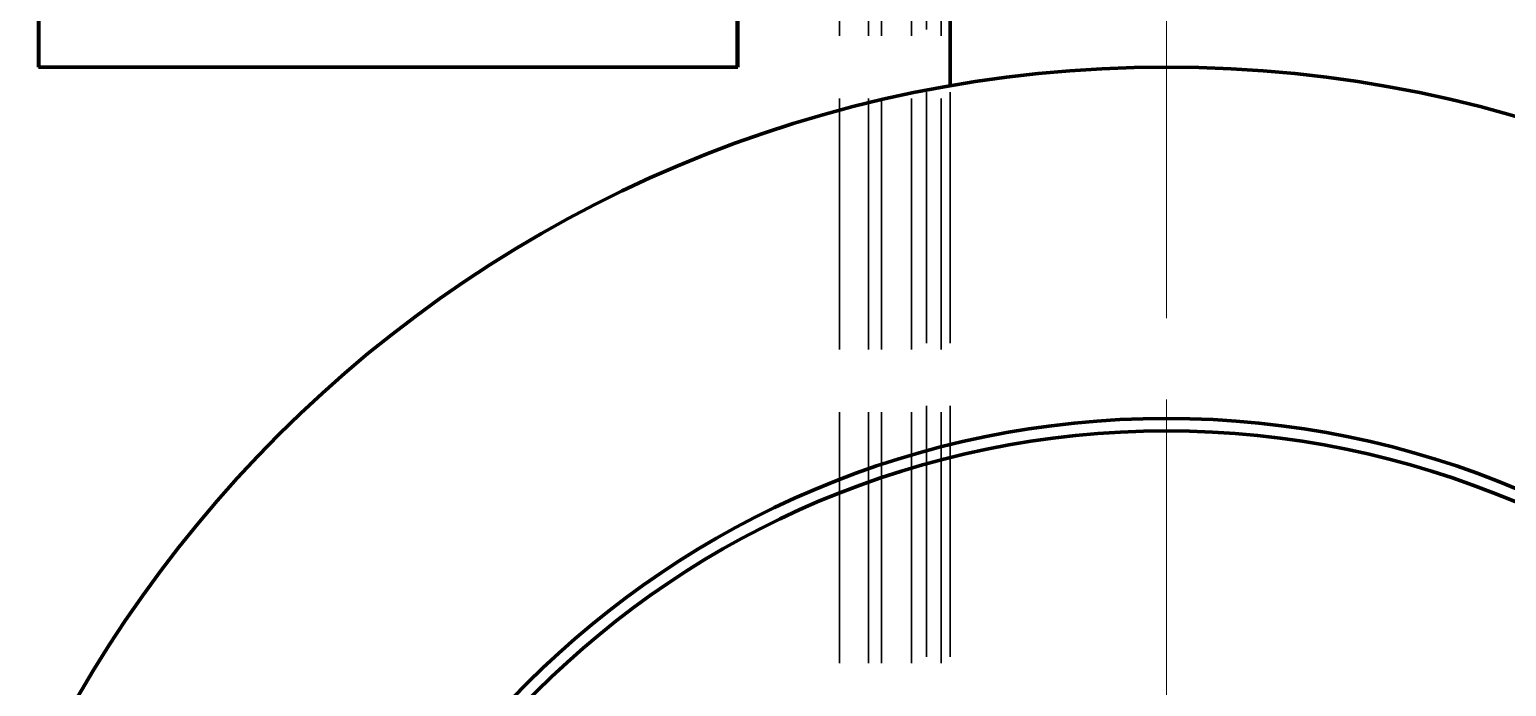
# Model space of a CAD drawing. Header units: millimetres. Extents: x 0 to 2382, y 0 to 420.
# Drawn here: x 299.89 to 323.42, y 240.13 to 250.6 of the extents above; entities that cross this region are included whole.
import ezdxf

# ---------------------------------------------------------------- set-up
doc = ezdxf.new("R2010")
doc.units = ezdxf.units.MM
doc.linetypes.add('IRAM-E-TRAZOS', pattern=[5, 4, -1])
doc.linetypes.add('IRAM-F-TRAZO-PUNTO', pattern=[20, 15, -2, 1, -2])
for name, color, linetype, lineweight in [('01-VISIBLE', 7, 'CONTINUOUS', 70), ('02-OCULTA', 4, 'IRAM-E-TRAZOS', 35), ('03-EJE', 1, 'IRAM-F-TRAZO-PUNTO', 18)]:
    doc.layers.add(name, color=color, linetype=linetype, lineweight=lineweight)

msp = doc.modelspace()

# ---------------------------------------------------------------- linework, layer by layer
at = {"layer": '01-VISIBLE'}
for p, q in [((314.555, 249.701), (314.555, 315.4)), ((300.028, 249.999), (300.028, 255.499)), ((300.036, 249.999), (300.036, 255.499)), ((311.169, 249.999), (311.169, 255.499)), ((300.028, 249.999), (300.036, 249.999))]:
    msp.add_line(p, q, dxfattribs=at)
msp.add_lwpolyline([(300.036, 249.999), (300.086, 249.999), (300.136, 249.999), (300.186, 249.999), (300.236, 249.999), (300.286, 249.999), (300.337, 249.999), (300.387, 249.999), (300.437, 249.999), (300.487, 249.999), (300.537, 249.999), (300.587, 249.999), (300.637, 249.999), (300.688, 249.999), (300.738, 249.999), (300.788, 249.999), (300.838, 249.999), (300.888, 249.999), (300.938, 249.999), (300.988, 249.999), (301.039, 249.999), (301.089, 249.999), (301.139, 249.999), (301.189, 249.999), (301.239, 249.999), (301.289, 249.999), (301.34, 249.999), (301.39, 249.999), (301.44, 249.999), (301.49, 249.999), (301.54, 249.999), (301.59, 249.999), (301.64, 249.999), (301.691, 249.999), (301.741, 249.999), (301.791, 249.999), (301.841, 249.999), (301.891, 249.999), (301.941, 249.999), (301.991, 249.999), (302.042, 249.999), (302.092, 249.999), (302.142, 249.999), (302.192, 249.999), (302.242, 249.999), (302.292, 249.999), (302.343, 249.999), (302.393, 249.999), (302.443, 249.999), (302.493, 249.999), (302.543, 249.999), (302.593, 249.999), (302.643, 249.999), (302.694, 249.999), (302.744, 249.999), (302.794, 249.999), (302.844, 249.999), (302.894, 249.999), (302.944, 249.999), (302.994, 249.999), (303.045, 249.999), (303.095, 249.999), (303.145, 249.999), (303.195, 249.999), (303.245, 249.999), (303.295, 249.999), (303.345, 249.999), (303.396, 249.999), (303.446, 249.999), (303.496, 249.999), (303.546, 249.999), (303.596, 249.999), (303.646, 249.999), (303.697, 249.999), (303.747, 249.999), (303.797, 249.999), (303.847, 249.999), (303.897, 249.999), (303.947, 249.999), (303.997, 249.999), (304.048, 249.999), (304.098, 249.999), (304.148, 249.999), (304.198, 249.999), (304.248, 249.999), (304.298, 249.999), (304.348, 249.999), (304.399, 249.999), (304.449, 249.999), (304.499, 249.999), (304.549, 249.999), (304.599, 249.999), (304.649, 249.999), (304.7, 249.999), (304.75, 249.999), (304.8, 249.999), (304.85, 249.999), (304.9, 249.999), (304.95, 249.999), (305, 249.999), (305.051, 249.999), (305.101, 249.999), (305.151, 249.999), (305.201, 249.999), (305.251, 249.999), (305.301, 249.999), (305.351, 249.999), (305.402, 249.999), (305.452, 249.999), (305.502, 249.999), (305.552, 249.999), (305.602, 249.999), (305.652, 249.999), (305.703, 249.999), (305.753, 249.999), (305.803, 249.999), (305.853, 249.999), (305.903, 249.999), (305.953, 249.999), (306.003, 249.999), (306.054, 249.999), (306.104, 249.999), (306.154, 249.999), (306.204, 249.999), (306.254, 249.999), (306.304, 249.999), (306.354, 249.999), (306.405, 249.999), (306.455, 249.999), (306.505, 249.999), (306.555, 249.999), (306.605, 249.999), (306.655, 249.999), (306.705, 249.999), (306.756, 249.999), (306.806, 249.999), (306.856, 249.999), (306.906, 249.999), (306.956, 249.999), (307.006, 249.999), (307.057, 249.999), (307.107, 249.999), (307.157, 249.999), (307.207, 249.999), (307.257, 249.999), (307.307, 249.999), (307.357, 249.999), (307.408, 249.999), (307.458, 249.999), (307.508, 249.999), (307.558, 249.999), (307.608, 249.999), (307.658, 249.999), (307.708, 249.999), (307.759, 249.999), (307.809, 249.999), (307.859, 249.999), (307.909, 249.999), (307.959, 249.999), (308.009, 249.999), (308.06, 249.999), (308.11, 249.999), (308.16, 249.999), (308.21, 249.999), (308.26, 249.999), (308.31, 249.999), (308.36, 249.999), (308.411, 249.999), (308.461, 249.999), (308.511, 249.999), (308.561, 249.999), (308.611, 249.999), (308.661, 249.999), (308.711, 249.999), (308.762, 249.999), (308.812, 249.999), (308.862, 249.999), (308.912, 249.999), (308.962, 249.999), (309.012, 249.999), (309.062, 249.999), (309.113, 249.999), (309.163, 249.999), (309.213, 249.999), (309.263, 249.999), (309.313, 249.999), (309.363, 249.999), (309.414, 249.999), (309.464, 249.999), (309.514, 249.999), (309.564, 249.999), (309.614, 249.999), (309.664, 249.999), (309.714, 249.999), (309.765, 249.999), (309.815, 249.999), (309.865, 249.999), (309.915, 249.999), (309.965, 249.999), (310.015, 249.999), (310.065, 249.999), (310.116, 249.999), (310.166, 249.999), (310.216, 249.999), (310.266, 249.999), (310.316, 249.999), (310.366, 249.999), (310.417, 249.999), (310.467, 249.999), (310.517, 249.999), (310.567, 249.999), (310.617, 249.999), (310.667, 249.999), (310.717, 249.999), (310.768, 249.999), (310.818, 249.999), (310.868, 249.999), (310.918, 249.999), (310.968, 249.999), (311.018, 249.999), (311.068, 249.999), (311.119, 249.999), (311.169, 249.999)], dxfattribs=at)
for radius in [20, 14.4, 14.2]:
    msp.add_circle((318, 230), radius, dxfattribs=at)
at = {"layer": '02-OCULTA'}
for p, q in [((313.937, 225.5), (313.937, 315.5)), ((314.175, 225.6), (314.175, 315.4)), ((314.175, 225.6), (314.175, 315.4)), ((314.412, 225.5), (314.412, 315.4)), ((314.555, 225.6), (314.555, 315.4)), ((311.144, 249.999), (311.144, 255.499)), ((312.793, 235.5), (312.793, 255.5)), ((312.793, 235.5), (312.793, 255.5)), ((313.251, 235.5), (313.251, 255.5)), ((313.251, 235.5), (313.251, 255.5)), ((313.462, 235.5), (313.462, 255.5)), ((313.937, 235.5), (313.937, 255.5)), ((311.144, 249.999), (311.169, 249.999)), ((314.555, 225.6), (314.555, 249.701))]:
    msp.add_line(p, q, dxfattribs=at)
msp.add_lwpolyline([(300.028, 249.999), (300.078, 249.999), (300.128, 249.999), (300.178, 249.999), (300.228, 249.999), (300.278, 249.999), (300.328, 249.999), (300.378, 249.999), (300.428, 249.999), (300.478, 249.999), (300.529, 249.999), (300.579, 249.999), (300.629, 249.999), (300.679, 249.999), (300.729, 249.999), (300.779, 249.999), (300.829, 249.999), (300.879, 249.999), (300.929, 249.999), (300.979, 249.999), (301.029, 249.999), (301.079, 249.999), (301.129, 249.999), (301.179, 249.999), (301.23, 249.999), (301.28, 249.999), (301.33, 249.999), (301.38, 249.999), (301.43, 249.999), (301.48, 249.999), (301.53, 249.999), (301.58, 249.999), (301.63, 249.999), (301.68, 249.999), (301.73, 249.999), (301.78, 249.999), (301.83, 249.999), (301.88, 249.999), (301.931, 249.999), (301.981, 249.999), (302.031, 249.999), (302.081, 249.999), (302.131, 249.999), (302.181, 249.999), (302.231, 249.999), (302.281, 249.999), (302.331, 249.999), (302.381, 249.999), (302.431, 249.999), (302.481, 249.999), (302.531, 249.999), (302.581, 249.999), (302.632, 249.999), (302.682, 249.999), (302.732, 249.999), (302.782, 249.999), (302.832, 249.999), (302.882, 249.999), (302.932, 249.999), (302.982, 249.999), (303.032, 249.999), (303.082, 249.999), (303.132, 249.999), (303.182, 249.999), (303.232, 249.999), (303.282, 249.999), (303.333, 249.999), (303.383, 249.999), (303.433, 249.999), (303.483, 249.999), (303.533, 249.999), (303.583, 249.999), (303.633, 249.999), (303.683, 249.999), (303.733, 249.999), (303.783, 249.999), (303.833, 249.999), (303.883, 249.999), (303.933, 249.999), (303.983, 249.999), (304.034, 249.999), (304.084, 249.999), (304.134, 249.999), (304.184, 249.999), (304.234, 249.999), (304.284, 249.999), (304.334, 249.999), (304.384, 249.999), (304.434, 249.999), (304.484, 249.999), (304.534, 249.999), (304.584, 249.999), (304.634, 249.999), (304.684, 249.999), (304.735, 249.999), (304.785, 249.999), (304.835, 249.999), (304.885, 249.999), (304.935, 249.999), (304.985, 249.999), (305.035, 249.999), (305.085, 249.999), (305.135, 249.999), (305.185, 249.999), (305.235, 249.999), (305.285, 249.999), (305.335, 249.999), (305.385, 249.999), (305.436, 249.999), (305.486, 249.999), (305.536, 249.999), (305.586, 249.999), (305.636, 249.999), (305.686, 249.999), (305.736, 249.999), (305.786, 249.999), (305.836, 249.999), (305.886, 249.999), (305.936, 249.999), (305.986, 249.999), (306.036, 249.999), (306.087, 249.999), (306.137, 249.999), (306.187, 249.999), (306.237, 249.999), (306.287, 249.999), (306.337, 249.999), (306.387, 249.999), (306.437, 249.999), (306.487, 249.999), (306.537, 249.999), (306.587, 249.999), (306.637, 249.999), (306.687, 249.999), (306.737, 249.999), (306.788, 249.999), (306.838, 249.999), (306.888, 249.999), (306.938, 249.999), (306.988, 249.999), (307.038, 249.999), (307.088, 249.999), (307.138, 249.999), (307.188, 249.999), (307.238, 249.999), (307.288, 249.999), (307.338, 249.999), (307.388, 249.999), (307.438, 249.999), (307.489, 249.999), (307.539, 249.999), (307.589, 249.999), (307.639, 249.999), (307.689, 249.999), (307.739, 249.999), (307.789, 249.999), (307.839, 249.999), (307.889, 249.999), (307.939, 249.999), (307.989, 249.999), (308.039, 249.999), (308.089, 249.999), (308.139, 249.999), (308.19, 249.999), (308.24, 249.999), (308.29, 249.999), (308.34, 249.999), (308.39, 249.999), (308.44, 249.999), (308.49, 249.999), (308.54, 249.999), (308.59, 249.999), (308.64, 249.999), (308.69, 249.999), (308.74, 249.999), (308.79, 249.999), (308.84, 249.999), (308.891, 249.999), (308.941, 249.999), (308.991, 249.999), (309.041, 249.999), (309.091, 249.999), (309.141, 249.999), (309.191, 249.999), (309.241, 249.999), (309.291, 249.999), (309.341, 249.999), (309.391, 249.999), (309.441, 249.999), (309.491, 249.999), (309.541, 249.999), (309.592, 249.999), (309.642, 249.999), (309.692, 249.999), (309.742, 249.999), (309.792, 249.999), (309.842, 249.999), (309.892, 249.999), (309.942, 249.999), (309.992, 249.999), (310.042, 249.999), (310.092, 249.999), (310.142, 249.999), (310.192, 249.999), (310.242, 249.999), (310.293, 249.999), (310.343, 249.999), (310.393, 249.999), (310.443, 249.999), (310.493, 249.999), (310.543, 249.999), (310.593, 249.999), (310.643, 249.999), (310.693, 249.999), (310.743, 249.999), (310.793, 249.999), (310.843, 249.999), (310.893, 249.999), (310.943, 249.999), (310.994, 249.999), (311.044, 249.999), (311.094, 249.999), (311.144, 249.999)], dxfattribs=at)
for radius in [20, 20, 20, 14.4, 14.4, 14.4, 14.4, 14.4, 14.4, 14.4, 14.2, 14.2, 14.2, 14.2, 14.2, 14.2, 14.2]:
    msp.add_circle((318, 230), radius, dxfattribs=at)
at = {"layer": '03-EJE'}
for p, q in [((318, 206), (318, 254)), ((318, 209.7), (318, 250.3))]:
    msp.add_line(p, q, dxfattribs=at)

doc.saveas('drawing.dxf')
